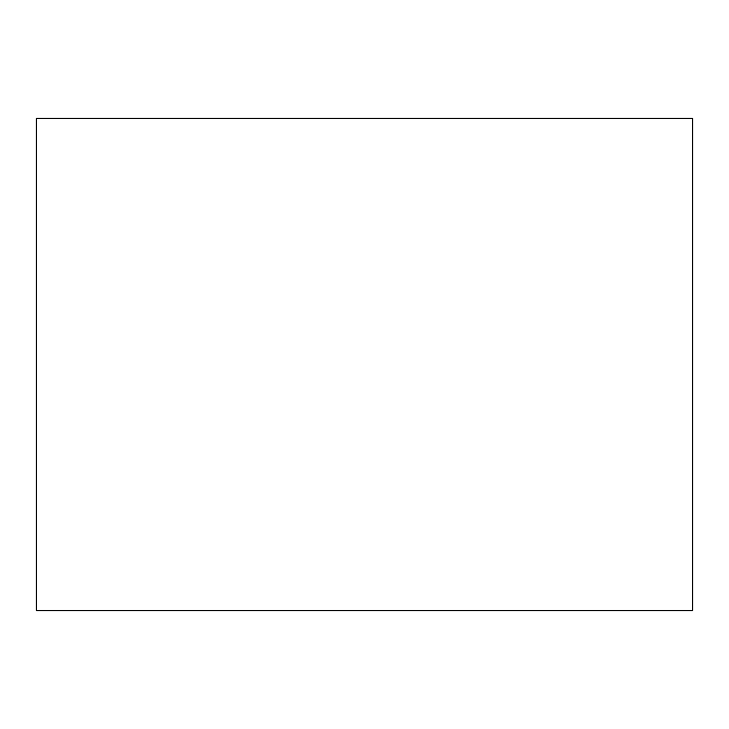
<?xml version="1.0" encoding="UTF-8"?>
<svg xmlns="http://www.w3.org/2000/svg" width="729" height="729" viewBox="0 0 729 729"><rect width="100%" height="100%" fill="white"/><g stroke="black" fill="none" stroke-linecap="round" stroke-linejoin="round"><path stroke-width="1.09" d="M692.55 118.463L36.45 118.463L36.45 610.538L692.55 610.538L692.55 118.463"/></g></svg>
